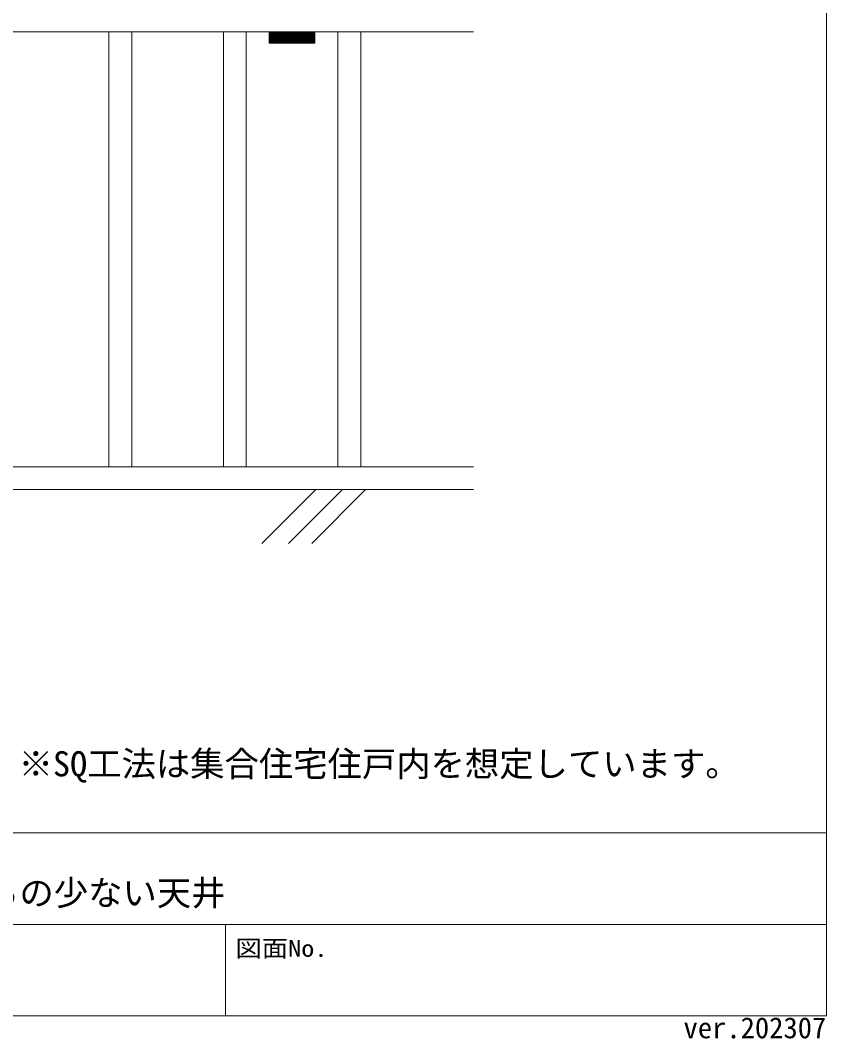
# Model space of a CAD drawing. Units: millimetres on the paper. Extents: x -138 to 137, y -97 to 95.
# Drawn here: x 67 to 137.5, y -96.9 to -8 of the extents above; entities that cross this region are included whole.
import ezdxf
from ezdxf.enums import TextEntityAlignment as Align

# ---------------------------------------------------------------- set-up
doc = ezdxf.new("R2010")
doc.units = ezdxf.units.MM
doc.layers.add('0-0_中心線', color=7, linetype='Continuous', lineweight=18)
doc.layers.add('F-3_太線２', color=3, linetype='Continuous', lineweight=18)
doc.layers.add('0-6_文字、引き出し線、□枠等', color=4, linetype='Continuous')
doc.layers.add('F-6_文字', color=7, linetype='Continuous')
doc.styles.add('ＭＳ ゴシック', font='')
doc.styles.get('ＭＳ ゴシック').set_extended_font_data('MS Gothic')

msp = doc.modelspace()

# ---------------------------------------------------------------- linework, layer by layer
at = {"layer": '0-0_中心線'}
for p, q in [((21.014, -8.951), (106.633, -8.951)), ((74.777, -8.951), (74.777, -46.951)), ((76.777, -8.951), (76.777, -46.951)), ((84.777, -8.951), (84.777, -46.951)), ((86.777, -8.951), (86.777, -46.951)), ((88.777, -9.896), (89.722, -8.951)), ((88.777, -9.754), (89.58, -8.951)), ((88.777, -9.613), (89.439, -8.951)), ((88.777, -9.471), (89.297, -8.951)), ((88.777, -9.33), (89.156, -8.951)), ((88.777, -9.189), (89.015, -8.951)), ((88.777, -9.047), (88.873, -8.951)), ((88.863, -9.951), (89.863, -8.951)), ((89.004, -9.951), (90.004, -8.951)), ((89.146, -9.951), (90.146, -8.951)), ((89.287, -9.951), (90.287, -8.951)), ((89.429, -9.951), (90.429, -8.951)), ((89.57, -9.951), (90.57, -8.951)), ((89.712, -9.951), (90.712, -8.951)), ((89.853, -9.951), (90.853, -8.951)), ((89.994, -9.951), (90.994, -8.951)), ((90.136, -9.951), (91.136, -8.951)), ((90.277, -9.951), (91.277, -8.951)), ((90.419, -9.951), (91.419, -8.951)), ((90.56, -9.951), (91.56, -8.951)), ((90.702, -9.951), (91.702, -8.951)), ((90.843, -9.951), (91.843, -8.951)), ((90.984, -9.951), (91.984, -8.951)), ((91.126, -9.951), (92.126, -8.951)), ((91.267, -9.951), (92.267, -8.951)), ((91.409, -9.951), (92.409, -8.951)), ((91.55, -9.951), (92.55, -8.951)), ((91.691, -9.951), (92.691, -8.951)), ((91.833, -9.951), (92.777, -9.007)), ((91.974, -9.951), (92.777, -9.148)), ((92.116, -9.951), (92.777, -9.29)), ((92.257, -9.951), (92.777, -9.431)), ((92.399, -9.951), (92.777, -9.573)), ((92.54, -9.951), (92.777, -9.714)), ((92.777, -8.951), (92.777, -9.951)), ((94.777, -8.951), (94.777, -46.951)), ((96.777, -8.951), (96.777, -46.951)), ((92.681, -9.951), (92.777, -9.855)), ((21.014, -46.951), (106.633, -46.951)), ((21.014, -48.951), (106.633, -48.951)), ((88.143, -53.656), (92.847, -48.951)), ((90.463, -53.656), (95.167, -48.951)), ((92.493, -53.656), (97.197, -48.951))]:
    msp.add_line(p, q, dxfattribs=at)
msp.add_lwpolyline([(88.777, -8.951), (88.777, -9.951), (92.777, -9.951)], dxfattribs=at)
at = {"layer": 'F-3_太線２'}
for p, q in [((137.467, 95.05), (137.467, -94.95)), ((-137.533, -78.95), (137.467, -78.95)), ((137.467, -94.95), (137.467, -78.95)), ((-137.533, -94.95), (137.467, -94.95))]:
    msp.add_line(p, q, dxfattribs=at)
at = {"layer": 'F-3_太線２', "color": 7}
for p, q in [((32.467, -86.95), (137.467, -86.95)), ((84.967, -94.95), (84.967, -86.95))]:
    msp.add_line(p, q, dxfattribs=at)

# ---------------------------------------------------------------- texts
at = {"layer": '0-6_文字、引き出し線、□枠等', "color": 7, "style": 'ＭＳ ゴシック'}
msp.add_text('※SQ工法は集合住宅住戸内を想定しています。', height=2.199, dxfattribs=at).set_placement((66.89, -74.674), align=Align.BOTTOM_LEFT)
at = {"layer": 'F-6_文字', "style": 'ＭＳ ゴシック'}
for s, height, p in [('納まり図－ふところの少ない天井', 2.199, (39.967, -85.95)), ('ver.202307', 1.833, (124.967, -97.45))]:
    msp.add_text(s, height=height, dxfattribs=at).set_placement(p, align=Align.BOTTOM_LEFT)
at = {"layer": 'F-6_文字', "style": 'ＭＳ ゴシック', "width": 1.15}
msp.add_text('図面No.', height=1.466, dxfattribs=at).set_placement((85.83, -90.217), align=Align.BOTTOM_LEFT)

doc.saveas('drawing.dxf')
